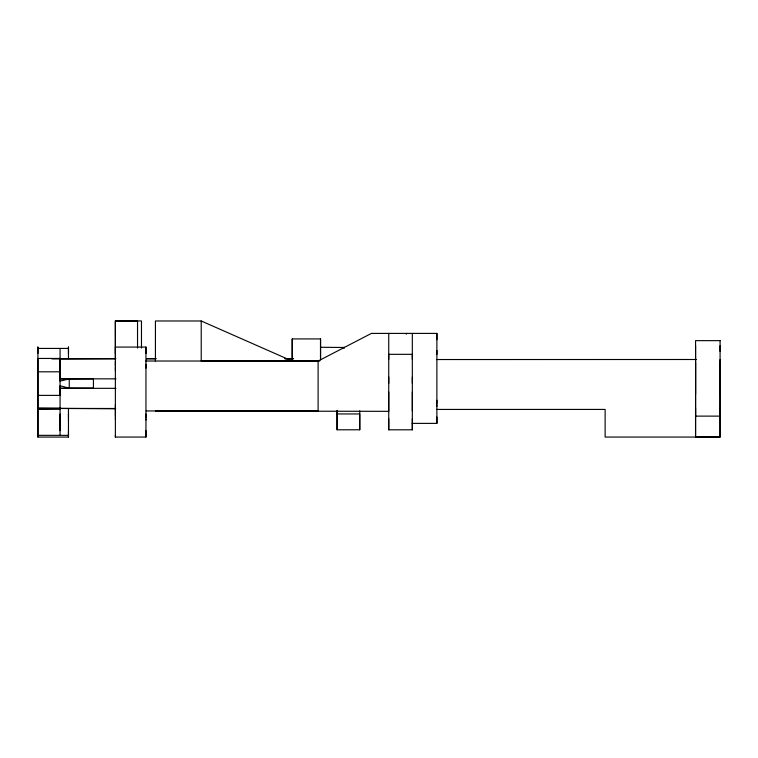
<?xml version="1.0" encoding="UTF-8"?>
<svg xmlns="http://www.w3.org/2000/svg" width="758" height="758" viewBox="0 0 758 758"><rect width="100%" height="100%" fill="white"/><g stroke="black" fill="none" stroke-linecap="round" stroke-linejoin="round"><path stroke-width="1.14" d="M68.466 430.686L68.466 437.063L37.9 437.063L37.9 358.449L60.072 358.449L60.062 381.075L69.85 378.848L60.072 378.829L115.917 378.848M37.9 353.446L37.9 347.069L37.9 437.063M37.9 395.382L60.062 395.382L60.072 358.449M60.072 435.348L60.062 385.794L69.253 388.172L93.433 388.323L93.433 378.848L69.253 378.991L69.253 388.371L93.433 388.323M68.466 419.951L68.466 418.937M68.466 417.563L68.466 413.963M68.466 353.446L68.466 347.069L68.466 358.648M145.953 430.686L145.953 437.063L115.387 437.063L115.387 435.348M115.387 418.994L115.387 418.009M115.387 416.644L115.387 404.763M115.387 370.671L115.387 367.175M115.387 366.161L115.387 365.138M115.387 364.74L115.387 361.244M115.387 353.446L115.387 347.069L145.953 347.069L145.953 437.063M145.953 419.951L145.953 418.937M145.953 417.563L145.953 413.963M145.953 368.132L145.953 364.181M145.953 353.446L145.953 347.069M155.428 361.234L155.437 320.975L201.221 320.985L292.218 361.064L292.228 338.921L320.53 338.921L320.53 347.486M201.221 320.985L201.221 361.054L318.114 361.045L371.382 333.416L436.883 333.397L436.883 423.381L412.191 423.381M318.114 361.045L318.104 410.94L146.199 410.95M320.53 358.089L320.53 348.339M337.102 413.953L359.747 413.953L359.747 429.786L337.102 429.786L337.102 410.836M344.113 347.486L320.53 347.268M412.324 392.066L412.324 429.805L388.74 429.805L388.74 392.066M388.74 383.406L388.74 377.029M388.74 359.387L388.74 354.327L412.324 354.327L412.324 359.387M412.324 383.406L412.324 377.086M436.883 423.381L436.883 417.014M436.883 406.269L436.883 405.265M436.883 403.881L436.883 400.29M436.883 354.45L436.883 350.509M436.883 339.764L436.883 333.397M720.091 407.747L720.091 437.063L695.56 437.053L695.569 407.851M695.569 394.207L695.569 362.551M695.569 345.705L695.56 437.053M720.091 394.207L720.091 362.551M720.091 351.447L720.091 345.705M60.062 408.723L37.9 408.969L60.072 408.969L60.062 408.354L37.9 408.354L115.709 408.733M51.904 358.913L115.718 358.837M37.9 348.424L68.466 348.424M115.718 358.6L60.072 358.828M146.493 358.61L155.968 358.61M285.008 358.619L293.299 358.629M146.493 358.837L155.968 358.837M285.008 358.856L293.299 358.856M436.76 359.538L696.45 359.5M145.811 361.016L319.724 361.045M37.9 371.808L60.062 371.808M115.917 388.323L60.072 388.352L69.253 388.371M115.519 408.505L37.9 408.354M436.731 409.434L605.13 409.424L605.13 437.063L720.091 437.063L720.091 359.576M155.428 410.969L388.74 411.329M37.9 435.348L68.466 435.348M137.539 348.064L137.53 320.937L115.358 320.947L115.387 437.063M115.387 359.074L115.358 320.947L141.471 320.956L141.471 348.074M412.324 333.416L412.333 410.969M412.324 418.748L412.324 429.805M406.316 333.397L406.316 334.202M388.74 333.416L388.74 410.969M388.74 418.748L388.74 429.805M359.747 410.836L359.747 429.786M344.113 347.268L344.113 348.339M337.102 410.58L337.102 429.786M320.53 338.921L320.53 359.889M292.228 338.921L292.228 361.054M68.466 408.657L68.466 437.063M60.072 348.424L60.072 359.074M60.072 413.963L60.072 430.686M720.091 340.645L695.569 340.645L695.569 416.123L720.091 416.123L720.091 340.645"/></g></svg>
